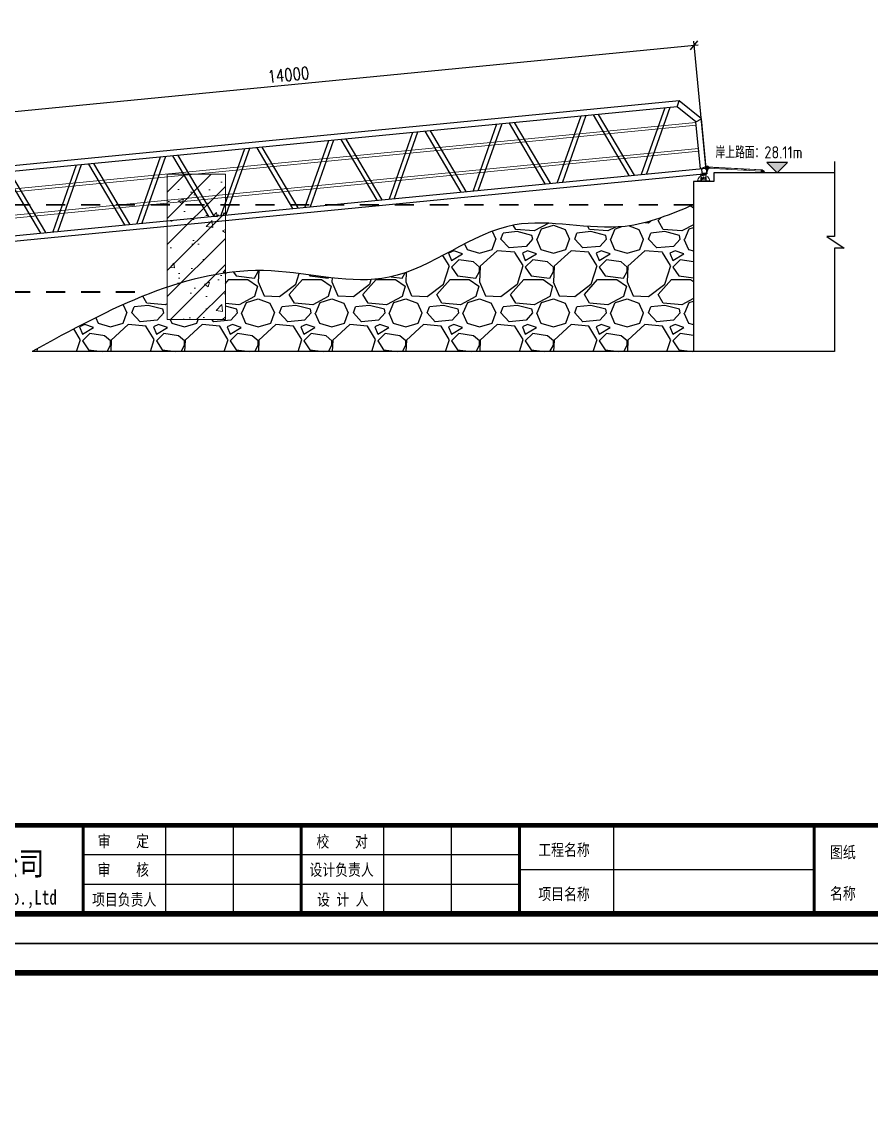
# Model space of a CAD drawing. Extents: x -259369 to -50372, y -155978 to 198088.
# Drawn here: x -87517 to -72897, y 124778 to 143497 of the extents above; entities that cross this region are included whole.
import ezdxf

# ---------------------------------------------------------------- set-up
doc = ezdxf.new("R2010")
doc.units = 0
doc.header["$LTSCALE"] = 1000
doc.header["$MEASUREMENT"] = 0
doc.linetypes.add('CENTER', pattern=[2, 1.25, -0.25, 0.25, -0.25])
doc.linetypes.add('CENTER2', pattern=[28.575, 19.05, -3.175, 3.175, -3.175])
for name, color, linetype, lineweight in [('加强板', 140, 'Continuous', 18), ('图框', 7, 'Continuous', 13), ('型材', 7, 'Continuous', 15), ('结构', 52, 'Continuous', 18), ('铝斜撑', 241, 'Continuous', 9)]:
    doc.layers.add(name, color=color, linetype=linetype, lineweight=lineweight)
for name, color, linetype in [('标注', 9, 'Continuous'), ('铝横梁', 220, 'Continuous'), ('铝通', 4, 'Continuous')]:
    doc.layers.add(name, color=color, linetype=linetype)
doc.styles.add('-宋体', font='', dxfattribs={"width": 0.8})
doc.styles.add('_TCH_DIM', font='SIMPLEX.shx', dxfattribs={"bigfont": 'hztxt.shx'})
doc.styles.add('HZTXT', font='txtw.shx', dxfattribs={"width": 0.8, "bigfont": 'hztxtw.shx'})
doc.styles.get("Standard").update_dxf_attribs({"font": 'gbenor.shx', "bigfont": 'gbcbig.shx'})
doc.styles.add('图框', font='')
doc.styles.add('黑体', font='simhei.ttf', dxfattribs={"width": 0.8})
doc.styles.get('-宋体').set_extended_font_data('SimSun')
doc.styles.get('图框').set_extended_font_data('SimSun')
doc.dimstyles.new('DIM-70', dxfattribs={"dimscale": 70, "dimtxt": 3, "dimasz": 2, "dimexe": 1, "dimexo": 1, "dimgap": 1, "dimtad": 1, "dimdec": 1, "dimdsep": 46, "dimtxsty": 'HZTXT', "dimblk": 'OBLIQUE', "dimcen": 0, "dimdle": 1, "dimclrd": 9, "dimclre": 9, "dimclrt": 2, "dimadec": 1, "dimazin": 0, "dimtfac": 1, "dimtdec": 1, "dimtix": 1, "dimtmove": 2, "dimatfit": 3, "dimldrblk": 'OBLIQUE', "dimfxl": 15, "dimtolj": 1, "dimtzin": 0, "dimarcsym": 1})

# ---------------------------------------------------------------- blocks, each defined once
blk = doc.blocks.new('$TITLEBLK$00000187')
for p, q in [((-196, 0), (-196, 15)), ((-184.5, 0), (-184.5, 15)), ((-159, 0), (-159, 15)), ((-147.5, 0), (-147.5, 15)), ((-120, 0), (-120, 15)), ((-136, 10), (-210, 10)), ((-136, 7.5), (-86, 7.5)), ((-136, 5), (-210, 5))]:
    blk.add_line(p, q)
for points, const_width in [([(-297.54, 0), (-297.54, 15), (0, 15)], 0.8), ([(-210, 0), (-210, 15)], 0.5), ([(-173, 0), (-173, 15)], 0.5), ([(-136, 0), (-136, 15)], 0.5), ([(-86, 0), (-86, 15)], 0.5)]:
    blk.add_lwpolyline(points, dxfattribs=dict(const_width=const_width))
at = {"style": '图框'}
for s, height, width, p in [('审    定', 2, 0.8, (-207.53, 11.34)), ('校    对', 2, 0.8, (-170.43, 11.27)), ('苏州伯利恒水上设施工程有限公司', 4, 0.8, (-282.06, 6.56)), ('工程名称', 2, 0.8, (-132.8, 9.86)), ('图纸', 2, 0.8, (-83.31, 9.46)), ('审    核', 2, 0.8, (-207.55, 6.48)), ('设计负责人', 2, 0.8, (-171.62, 6.48)), ('SuZhou Bethlehem Water Facilities Engineering Co.,Ltd ', 2.5, 0.75, (-282.06, 1.57)), ('项目负责人', 2, 0.8, (-208.49, 1.42)), ('设 计 人', 2, 0.8, (-170.33, 1.42)), ('项目名称', 2, 0.8, (-132.8, 2.36)), ('名称', 2, 0.8, (-83.31, 2.46))]:
    blk.add_text(s, height=height, dxfattribs=dict(at, width=width)).set_placement(p)
for tag, p in [('审定人', (-193.68, 10.95)), ('校对', (-155.51, 10.92)), ('审核人', (-193.68, 6.03)), ('设计负责人', (-158.64, 6.23)), ('项目负责人', (-195.69, 1.11)), ('设计人', (-156.48, 1.18))]:
    blk.add_attdef(tag, p, '', height=3)
for tag, p, height, style, width in [('工程名称', (-115.66, 9.53), 3, '-宋体', 0.8), ('阶段', (-12.96, 10.81), 2.5, '黑体', 0.8), ('图名', (-73.67, 6.22), 3, '-宋体', 0.8), ('日期', (-12.96, 5.8), 2.5, '黑体', 0.8), ('图号', (-31.44, 2.55), 3, '_TCH_DIM', 0.7), ('项目名称', (-115.65, 1.97), 3, '-宋体', 0.8), ('比例', (-12.96, 1.14), 2.5, '黑体', 0.8)]:
    blk.add_attdef(tag, p, '', height=height, dxfattribs=dict(style=style, width=width))
blk = doc.blocks.new('rgthtyjyuk')
blk.add_lwpolyline([(0, 0), (420, 0), (420, 297), (0, 297)], close=True)
at = {"const_width": 1}
blk.add_lwpolyline([(25, 5), (415, 5), (415, 292), (25, 292)], close=True, dxfattribs=at)
at = {"const_width": 0.8}
blk.add_lwpolyline([(415, 20), (25, 20)], dxfattribs=at)
blk = doc.blocks.new('JAGZZ')
at = {"color": 1, "linetype": 'CENTER2'}
for p, q in [((524725, 12996), (524689, 12996)), ((524707, 12979), (524707, 13014))]:
    blk.add_line(p, q, dxfattribs=at)
at = {"layer": '结构', "color": 4}
for p, q in [((524597, 12929), (524597, 12941)), ((524817, 12941), (524597, 12941)), ((524817, 12929), (524597, 12929)), ((524817, 12929), (524817, 12941))]:
    blk.add_line(p, q, dxfattribs=at)
for points in [[(524670, 12941), (524670, 13001), (524662, 13001), (524662, 12941)], [(524744, 12941), (524744, 13001), (524752, 13001), (524752, 12941)]]:
    blk.add_lwpolyline(points, close=True, dxfattribs=at)
at = {"layer": '结构'}
blk.add_circle((524707, 12996), 13, dxfattribs=at)
at = {"layer": '结构', "color": 4}
blk.add_arc((524707, 12931), 106, 5.7248, 174.2752, dxfattribs=at)
blk = doc.blocks.new('*U1831')
at = {"color": 5, "const_width": 30}
blk.add_lwpolyline([(166, 0), (-166, 0)], dxfattribs=at)
blk = doc.blocks.new('*U1832')
at = {"color": 0, "linetype": 'ByBlock', "lineweight": -2, "transparency": 16777216}
for p in [(0, 0), (600, 0), (1200, 0), (1800, 0), (2400, 0), (3000, 0), (3600, 0), (4200, 0), (4800, 0), (5400, 0), (6000, 0), (6600, 0), (7200, 0), (7800, 0), (8400, 0), (9000, 0), (9600, 0), (10200, 0), (10800, 0), (11400, 0), (12000, 0), (12600, 0)]:
    blk.add_blockref('*U1831', p, dxfattribs=at)
blk = doc.blocks.new('*U1833')
at = {"color": 5, "const_width": 30}
blk.add_lwpolyline([(166, 0), (-166, 0)], dxfattribs=at)
blk = doc.blocks.new('*U1834')
at = {"color": 0, "linetype": 'ByBlock', "lineweight": -2, "transparency": 16777216}
for p in [(0, 0), (600, 0), (1200, 0), (1800, 0), (2400, 0), (3000, 0), (3600, 0), (4200, 0), (4800, 0), (5400, 0), (6000, 0), (6600, 0), (7200, 0), (7800, 0), (8400, 0), (9000, 0), (9600, 0), (10200, 0), (10800, 0), (11400, 0), (12000, 0), (12600, 0), (13200, 0), (13800, 0), (14400, 0), (15000, 0), (15600, 0), (16200, 0), (16800, 0), (17400, 0), (18000, 0), (18600, 0), (19200, 0), (19800, 0), (20400, 0), (21000, 0), (21600, 0), (22200, 0)]:
    blk.add_blockref('*U1833', p, dxfattribs=at)
blk = doc.blocks.new('EB')
at = {"layer": '加强板'}
blk.add_lwpolyline([(1337537242, 365767056), (1337537242, 365767006), (1337537257, 365767006), (1337537267, 365767056)], close=True, dxfattribs=at)
at = {"layer": '铝通'}
blk.add_lwpolyline([(1337537285, 365767056, 0.668622), (1337537254, 365767090), (1337537162, 365767061), (1337537162, 365766981), (1337537242, 365766981)], format="xyb", close=True, dxfattribs=at)
blk.add_circle((1337537262, 365767066), 7, dxfattribs=at)
blk = doc.blocks.new('A$C1CD0366B')
at = {"color": 1, "linetype": 'CENTER', "ltscale": 0.52}
for p, q in [((46, 50), (74, 50)), ((60, 36), (60, 64))]:
    blk.add_line(p, q, dxfattribs=at)
blk.add_lwpolyline([(0, 100), (0, 0), (10, 0), (10, 100)], close=True)
blk.add_lwpolyline([(10, 100), (87, 74, -0.315452), (90, 69), (90, 31, -0.315452), (87, 26), (10, 0)], format="xyb")
blk.add_circle((60, 50), 11)
blk = doc.blocks.new('GW-R')
at = {"color": 3, "linetype": 'CENTER2'}
for p, q in [((8398, 1960), (8368, 1960)), ((8383, 1945), (8383, 1975))]:
    blk.add_line(p, q, dxfattribs=at)
at = {"color": 1, "linetype": 'CENTER', "ltscale": 0.52}
for p, q in [((8369, 1960), (8397, 1960)), ((8383, 1974), (8383, 1946))]:
    blk.add_line(p, q, dxfattribs=at)
blk.add_lwpolyline([(8443, 2035), (8323, 2035), (8323, 2025), (8443, 2025)], close=True)
at = {"color": 0}
for points in [[(8360, 1942), (8323, 2025)], [(8406, 1942), (8443, 2025)]]:
    blk.add_lwpolyline(points, dxfattribs=at)
blk.add_lwpolyline([(8406, 1942, -0.317501), (8397, 1935), (8370, 1935, -0.317501), (8360, 1942)], format="xyb")
blk.add_circle((8383, 1960), 9)
blk.add_circle((8383, 1960), 9)
blk.add_arc((8383, 1960), 55, 144.9944, 35.0056)
blk = doc.blocks.new('*U234')
at = {"layer": '铝横梁', "color": 6}
for points in [[(-664, 550), (-151, -550)], [(-576, 550), (-62, -550)], [(576, 550), (62, -550)], [(664, 550), (151, -550)]]:
    blk.add_lwpolyline(points, dxfattribs=at)
blk = doc.blocks.new('*U235')
at = {"layer": '标注', "color": 0, "linetype": 'ByBlock', "lineweight": -2, "transparency": 16777216}
for p in [(0, 0), (1454, 0), (2908, 0), (4362, 0), (5816, 0), (7270, 0), (8724, 0), (10178, 0), (11632, 0)]:
    blk.add_blockref('*U234', p, dxfattribs=at)
blk = doc.blocks.new('ythg')
at = {"layer": '型材', "elevation": 0}
for points in [[(709707, 79355), (723507, 79355), (723507, 79305), (709707, 79305)], [(709707, 78905), (723507, 78905), (723507, 78855), (709707, 78855)]]:
    blk.add_lwpolyline(points, close=True, dxfattribs=at)
at = {"layer": '铝通', "color": 4, "elevation": 0}
for points in [[(723607, 78555), (723607, 79405), (723257, 79755), (709957, 79755), (709607, 79405), (709607, 78555)], [(709957, 79755), (709998, 79655)], [(723215, 79655), (723257, 79755)], [(723507, 78555), (723507, 79364), (723215, 79655), (709998, 79655), (709707, 79364), (709707, 78555)], [(709707, 79364), (709607, 79405)], [(723507, 79364), (723607, 79405)], [(709607, 78555), (723607, 78555), (723607, 78455), (709607, 78455), (709607, 78555)]]:
    blk.add_lwpolyline(points, dxfattribs=at)
at = {"layer": '铝通'}
blk.add_circle((709587, 78560, 0), 7, dxfattribs=at)
blk.add_blockref('GW-R', (701274, 76420, 0))
at = {"layer": '图框', "rotation": 270}
blk.add_blockref('A$C1CD0366B', (723497, 78455, 0), dxfattribs=at)
at = {"layer": '型材', "color": 22, "xscale": -1}
blk.add_blockref('EB', (1338246849, -365688506, 0), dxfattribs=at)
at = {"layer": '型材', "color": 22}
blk.add_blockref('EB', (-1336813636, -365688506, 0), dxfattribs=at)
at = {"layer": '标注', "color": 4, "linetype": 'ByBlock'}
blk.add_blockref('*U235', (710791, 79105, 0), dxfattribs=at)
blk = doc.blocks.new('_Oblique')
at = {"color": 0, "linetype": 'ByBlock', "lineweight": -2}
blk.add_line((-0.5, -0.5), (0.5, 0.5), dxfattribs=at)
blk = doc.blocks.new('*D1854')
at = {"color": 9, "lineweight": -2, "transparency": 16777216}
for p, q in [((-89948, 141726), (-75875, 143098)), ((-75736, 140948), (-75951, 143161)), ((-89670, 139590), (-89885, 141802))]:
    blk.add_line(p, q, dxfattribs=at)
at = {"layer": 'Defpoints', "color": 0, "transparency": 16777216}
for p in [(-75945, 143091), (-75729, 140878), (-89663, 139520)]:
    blk.add_point(p, dxfattribs=at)
at = {"color": 9, "lineweight": -2, "transparency": 16777216, "xscale": 140, "yscale": 140, "zscale": 140}
for p, rotation in [((-75945, 143091), 5.568567012249784), ((-89879, 141732), 185.5685670122498)]:
    blk.add_blockref('_Oblique', p, dxfattribs=dict(at, rotation=rotation))
at = {"color": 2, "transparency": 16777216, "insert": (-82929, 142586), "char_height": 210, "attachment_point": 5, "rotation": 5.5686, "style": 'HZTXT'}
blk.add_mtext('\\A1;14000', dxfattribs=at)
blk = doc.blocks.new('A$C32F71815')
at = {"layer": '铝斜撑', "linetype": 'Continuous'}
for p, q in [((3, 20), (0, 20)), ((0, 20), (0, 0)), ((40, 0), (0, 0)), ((3, 20), (3, 3)), ((40, 3), (3, 3)), ((40, 0), (40, 3))]:
    blk.add_line(p, q, dxfattribs=at)
blk = doc.blocks.new('tb')
at = {"lineweight": 0}
h = blk.add_hatch(dxfattribs=at)
h.set_pattern_fill('ANSI31', color=256, scale=0.125, style=0)
h.set_pattern_definition([(45, (-488846.90197, 126237.06756), (-0.2806330038, 0.28063300377), [])])
edge = h.paths.add_edge_path(flags=17)
edge.add_arc((0, 0), 6.5, 0, 360)
edge = h.paths.add_edge_path()
edge.add_arc((0, 0), 10, 0, 360)
for p, q in [((-15, -5), (-15, 15)), ((-15, 15), (943, 15)), ((-10, 10), (-10, -5)), ((942, 10), (-10, 10)), ((942, 10), (982, -16)), ((943, 15), (985, -12)), ((-10, -5), (-15, -5)), ((927, -10), (927, -20)), ((937, -30), (957, -30)), ((941, -23), (953, -23)), ((941, -30), (941, -23)), ((945, -23), (945, -7)), ((950, -23), (950, -7)), ((953, -30), (953, -23)), ((967, -10), (967, -20)), ((982, -16), (985, -12))]:
    blk.add_line(p, q, dxfattribs=at)
for points in [[(14, -10), (14, 10), (927, 10), (927, -10)], [(44, 10), (44, -10), (14, -10), (14, 10)], [(356, 10), (356, -10), (326, -10), (326, 10)], [(668, 10), (668, -10), (638, -10), (638, 10)]]:
    blk.add_lwpolyline(points, close=True, dxfattribs=at)
for radius in [10, 6.5]:
    blk.add_circle((0, 0), radius, dxfattribs=at)
for centre, start, end in [((937, -20), 180, 270), ((957, -20), 270, 0)]:
    blk.add_arc(centre, 10, start, end, dxfattribs=at)
blk.add_blockref('A$C32F71815', (927, -10), dxfattribs=at)

msp = doc.modelspace()

# ---------------------------------------------------------------- hatches: boundary and pattern name
h = msp.add_hatch(color=256)
h.dxf.hatch_style = 1
h.paths.add_polyline_path([(-74515.06, 140895.91), (-74691.83, 141072.69), (-74338.28, 141072.69)])
h = msp.add_hatch()
h.set_pattern_fill('GRAVEL', color=256, scale=50)
h.set_pattern_definition([(228.012788, (-725162.19, 48308.88), (-10160.000001, -11429.999999), [170.8607, -16915.2418]), (184.969741, (-725276.486, 48181.88), (15239.999994, 1270.0000723), [293.2024, -29027.0244]), (132.510447, (-725568.586, 48156.48), (12700.000005, -13969.999995), [206.7408, -20467.3614]), (267.273689, (-726063.886, 47838.98), (1270.0000027, 25400), [267.0023, -26433.2187]), (292.833654, (-726076.586, 47572.28), (-6350.0000005, 15240), [261.8168, -25919.9039]), (357.273689, (-725974.986, 47330.98), (-25400, 1270.0000027), [267.0023, -26433.2187]), (37.6942405, (-725708.286, 47318.28), (-16509.9999993, -12700.000001), [353.0968, -34956.5577]), (72.255328, (-725428.886, 47534.18), (8890.0000024, 27939.9999992), [333.3598, -33002.6283]), (121.429566, (-725327.286, 47851.68), (-10160.0000014, 16509.999999), [267.9065, -26522.7728]), (175.236358, (-725466.99, 48080.28), (13970, -1270.000002), [305.8566, -14986.9685]), (222.397438, (-725771.786, 48105.68), (-15239.9999995, -13970.0000005), [395.539, -39158.3863]), (138.814075, (-724806.59, 47826.28), (-8890, 7620), [135.0023, -13365.283]), (171.469234, (-724908.186, 47915.18), (16510.0000004, -2539.999997), [256.841, -25427.3195]), (225, (-725162.2, 47953.3), (-2e-13, -1270), [179.6047, -1616.4466]), (203.19859, (-725251.09, 48105.68), (6350, 2540), [96.7207, -9575.3112]), (291.80141, (-725339.99, 48067.58), (-1270, 3810), [136.7828, -6702.3765]), (30.963757, (-725289.19, 47940.58), (3810, 2540), [222.1598, -7183.149]), (161.56505, (-725098.7, 48054.88), (2540, -1270), [160.6436, -3855.449]), (16.38954, (-726076.586, 48067.58), (12700, 3810), [225.044, -22279.4133]), (70.346176, (-725860.686, 48131.08), (-5080, -13970), [188.7995, -18691.1078]), (293.19859, (-725098.69, 48308.88), (-2540, 6350), [193.44, -9478.5918]), (343.61046, (-725022.486, 48131.08), (-12700, 3809.999999), [225.044, -22279.4133]), (339.443955, (-726076.59, 47280.18), (-6350, 2540), [217.0176, -10633.8672]), (294.77514, (-725873.39, 47203.98), (-6350.000008, 13969.999997), [181.836, -18001.7967]), (66.80141, (-725085.99, 47038.88), (2540, 6350), [193.44, -9478.5918]), (17.354025, (-725009.786, 47216.68), (-16510, -5080.000001), [212.8914, -21076.188]), (69.443955, (-725708.29, 47038.88), (-2540, -6350), [108.5088, -10742.376]), (101.309932, (-725162.19, 47038.88), (-1270, 5080), [64.7573, -6410.9975]), (165.963757, (-725174.9, 47102.38), (3810, -1270), [261.8168, -4974.5273]), (186.009006, (-725428.886, 47165.88), (12700, 1270.000001), [242.6335, -24020.6824]), (303.69007, (-725289.2, 47826.28), (-1270, 2540), [183.162, -4395.8882]), (353.157227, (-725187.586, 47673.88), (21590, -2539.999999), [319.7784, -31658.0045]), (60.945396, (-724870.09, 47635.78), (-5080, -8890), [130.754, -12944.6962]), (90, (-724806.6, 47750.1), (-1270, 1270), [76.2, -1193.8]), (120.256437, (-725454.29, 47203.98), (5080, -8890), [176.4335, -17466.9704]), (48.012787, (-725543.19, 47356.38), (10160.000001, 11429.999999), [341.7214, -16744.381]), (0, (-725314.6, 47610.4), (1270, 1270), [330.2, -939.8]), (325.304846, (-724984.386, 47610.38), (12700.000005, -8889.999993), [200.8048, -19879.6584]), (254.054604, (-724819.29, 47496.08), (-1270, -5080), [184.9145, -9060.825]), (207.645975, (-724870.086, 47318.28), (-24130.000001, -12699.9999983), [301.0725, -29806.2322]), (175.426079, (-725136.786, 47178.58), (-16510, 1270), [318.5147, -31532.9232])])
edge = h.paths.add_edge_path()
edge.add_spline(control_points=[(-75957.8, 140345.91), (-76343.53, 140183.92), (-77324.07, 139772.12), (-79245.49, 140360.13), (-81029.27, 138723.56), (-82822.76, 139256.94), (-83753.9, 139207.96), (-84013.57, 139171.96)], knot_values=[0, 0, 0, 0, 1232.49515576, 3133.08911872, 5475.23194435, 7506.15519588, 8305.28990049, 8305.28990049, 8305.28990049, 8305.28990049], degree=3, periodic=0)
edge.add_line((-84013.57, 139171.96), (-84013.57, 138370.98))
edge.add_line((-84013.57, 138370.98), (-85013.57, 138370.98))
edge.add_line((-85013.57, 138370.98), (-85013.57, 138929.39))
edge.add_spline(control_points=[(-85013.57, 138929.39), (-85802.81, 138662.73), (-86569.52, 138243.05), (-87336.23, 137823.38)], knot_values=[9346.53530728, 9346.53530728, 9346.53530728, 9346.53530728, 11845.33794187, 11845.33794187, 11845.33794187, 11845.33794187], degree=3, periodic=0)
edge.add_line((-87336.23, 137823.38), (-75957.8, 137823.38))
edge.add_line((-75957.8, 137823.38), (-75957.8, 140345.91))
at = {"layer": '结构'}
h = msp.add_hatch(dxfattribs=at)
h.set_pattern_fill('ANSI31', color=256, scale=100)
h.set_pattern_definition([(45, (-343323.9, 43447.3), (-224.5064, 224.5064), [])])
h.paths.add_polyline_path([(-84013.57, 140870.98), (-85013.57, 140870.98), (-85013.57, 138370.98), (-84013.57, 138370.98)])
h = msp.add_hatch(dxfattribs=at)
h.set_pattern_fill('AR-CONC', color=256, scale=5)
h.set_pattern_definition([(50, (-343323.9, 43447.3), (910.9233, -79.6954), [95.25, -1047.75]), (355, (-343323.9, 43447.3), (-176.217, 955.2842), [76.2, -838.203]), (100.45144, (-343248, 43440.7), (734.7062, 875.5888), [80.95, -890.4512]), (46.1842, (-343323.9, 43701.3), (1355.395, -210.2116), [142.875, -1571.625]), (96.63556, (-343211, 43683.8), (1187.0207, 1237.1306), [121.425, -1335.678]), (351.18415, (-343323.9, 43701.3), (1187.021, 1237.1306), [114.3, -1257.299]), (21, (-343196.9, 43637.8), (758.072, -511.326), [95.25, -1047.75]), (326, (-343196.9, 43637.8), (309.01, 920.9398), [76.2, -838.2]), (71.45144, (-343133.7, 43595.2), (1067.082, 409.6138), [80.95, -890.4497]), (37.5, (-343323.9, 43447.3), (15.443, 422.7752), [0, -828.04, 0, -850.9, 0, -841.375]), (7.5, (-343323.9, 43447.3), (334.0983, 500.9029), [0, -485.14, 0, -808.99, 0, -320.675]), (327.5, (-343607.1, 43447.3), (677.95298, -28.6437), [0, -317.5, 0, -990.6, 0, -1314.45]), (317.5, (-343734.1, 43447.3), (740.6459, 127.1325), [0, -412.75, 0, -657.86, 0, -933.45])])
h.paths.add_polyline_path([(-84013.57, 140870.98), (-85013.57, 140870.98), (-85013.57, 138370.98), (-84013.57, 138370.98)])

# ---------------------------------------------------------------- linework, layer by layer
for points in [[(-74691.83, 141072.69), (-74515.06, 140895.91), (-74338.28, 141072.69), (-74691.83, 141072.69)], [(-73529.84, 141093.06), (-73529.84, 139800.34), (-73663.92, 139800.34), (-73361.1, 139597.41), (-73529.84, 139597.43), (-73529.84, 137823.38)], [(-73529.84, 140895.91), (-75607.8, 140895.91), (-75607.8, 140745.91), (-75957.8, 140745.91), (-75957.8, 137823.38)], [(-75957.8, 137823.38), (-87336.23, 137823.38)], [(-73529.84, 137823.38), (-75957.8, 137823.38)]]:
    msp.add_lwpolyline(points)
msp.add_spline([(-75957.8, 140345.91), (-77133.39, 139975.73), (-79033.84, 139999.18), (-81196.07, 139098.97), (-83224.04, 139208.45), (-87336.23, 137823.38)], degree=3)
msp.add_lwpolyline([(-85013.57, 140870.98), (-85013.57, 138370.98), (-84013.57, 138370.98), (-84013.57, 140870.98), (-85013.57, 140870.98)], dxfattribs=at)

# ---------------------------------------------------------------- block references
at = {"xscale": 101.4564080218939, "yscale": 101.4564080218939, "zscale": 101.4564080218939}
for name, p in [('rgthtyjyuk', (-107259.13, 127634.06)), ('$TITLEBLK$00000187', (-65154.73, 128141.35)), ('rgthtyjyuk', (-107259.13, 97501.51))]:
    msp.add_blockref(name, p, dxfattribs=at)
for name, p, rotation in [('ythg', (-788307.86, -7422.85, 0), 5.568567012249729), ('tb', (-75719.19, 140984.9), 357.0157503742657)]:
    msp.add_blockref(name, p, dxfattribs=dict(rotation=rotation))
at = {"color": 0}
msp.add_blockref('JAGZZ', (-600489.86, 127816.42), dxfattribs=at)
for name, p in [('*U1834', (-98333.31, 140345.91)), ('*U1832', (-98333.31, 138845.91))]:
    msp.add_blockref(name, p)

# ---------------------------------------------------------------- texts
msp.add_text('岸上路面：28.11m', height=210).set_placement((-75577.84, 141144.37))

# ---------------------------------------------------------------- dimensions: what is measured, and where the dimension line sits
dim = msp.add_aligned_dim(p1=(-89662.84, 139519.94), p2=(-75728.91, 140878.45), distance=2222.95, dimstyle='DIM-70')
dim.commit()
dim.dimension.update_dxf_attribs({"geometry": '*D1854', "text_midpoint": (-82928.56, 142585.83)})

doc.saveas('drawing.dxf')
